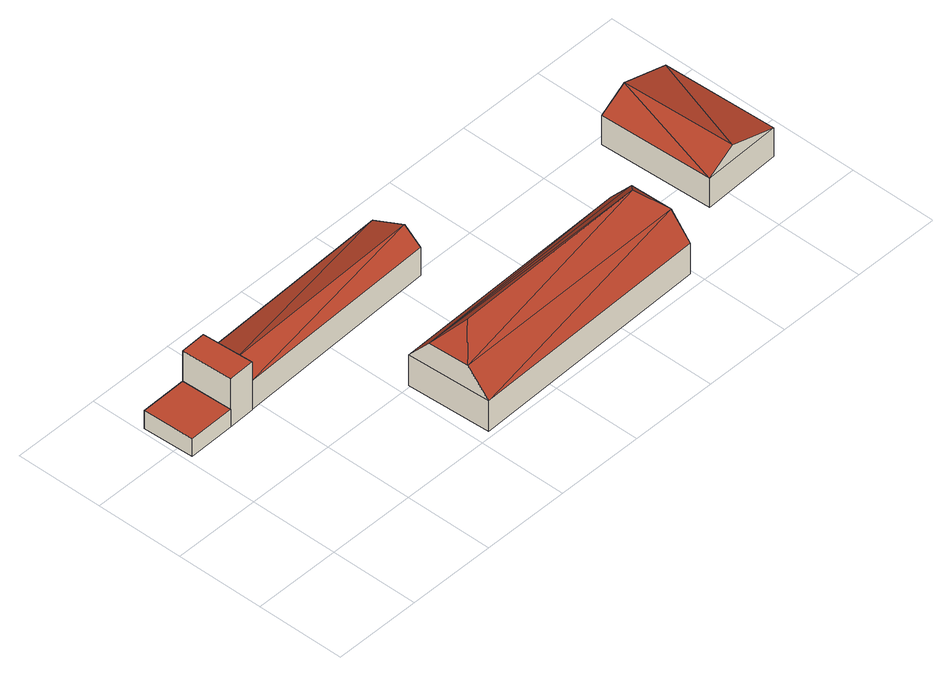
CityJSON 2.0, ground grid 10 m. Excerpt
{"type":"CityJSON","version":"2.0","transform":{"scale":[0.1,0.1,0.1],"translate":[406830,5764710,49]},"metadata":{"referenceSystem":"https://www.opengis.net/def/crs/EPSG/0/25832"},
"CityObjects":{
"building1":{"type":"Building","attributes":{"Gemeindeschluessel":"05515000","Geometrietyp2DReferenz":"3000","function":"51009_1610","roofType":"1000","measuredHeight":2.2},"geometry":[{"type":"Solid","lod":"2","boundaries":[[[[0,1,2,3]],[[4,5,1,0]],[[6,7,5,4]],[[3,2,7,6]],[[4,0,3,6]],[[1,5,7,2]]]],"semantics":{"surfaces":[{"type":"WallSurface"},{"type":"RoofSurface"},{"type":"GroundSurface"}],"values":[[0,0,0,0,1,2]]}}]},
"building2":{"type":"Building","attributes":{"Gemeindeschluessel":"05515000","Geometrietyp2DReferenz":"3000","function":"51009_1610","roofType":"1000","measuredHeight":6},"geometry":[{"type":"Solid","lod":"2","boundaries":[[[[8,2,1,9]],[[10,11,2,8]],[[12,13,11,10]],[[14,15,13,12]],[[9,1,15,14]],[[12,10,8,9,14]],[[2,11,13,15,1]]]],"semantics":{"surfaces":[{"type":"WallSurface"},{"type":"RoofSurface"},{"type":"GroundSurface"}],"values":[[0,0,0,0,0,1,2]]}}]},
"building3":{"type":"Building","attributes":{"Gemeindeschluessel":"05515000","Geometrietyp2DReferenz":"3000","function":"31001_2700","roofType":"3100","measuredHeight":5.25},"geometry":[{"type":"Solid","lod":"2","boundaries":[[[[16,17,18,19]],[[20,21,17,16]],[[22,23,21,20]],[[19,18,23,22]],[[16,24,20]],[[22,25,19]],[[16,19,25]],[[25,24,16]],[[24,25,22]],[[22,20,24]],[[17,21,23,18]]]],"semantics":{"surfaces":[{"type":"WallSurface"},{"type":"RoofSurface"},{"type":"GroundSurface"}],"values":[[0,0,0,0,0,0,1,1,1,1,2]]}}]},
"building4":{"type":"Building","attributes":{"Gemeindeschluessel":"05515000","Geometrietyp2DReferenz":"3000","function":"31001_1000","roofType":"3300","measuredHeight":9.32},"address":[{"country":"Germany","locality":"Münster","thoroughfareNumber":"51","thoroughfareName":"Wöstebach"}],"geometry":[{"type":"Solid","lod":"2","boundaries":[[[[26,27,28,29]],[[30,31,27,26]],[[32,33,31,30]],[[29,28,33,32]],[[26,34,35,30]],[[32,36,37,29]],[[34,38,35]],[[36,39,37]],[[39,38,34]],[[37,39,34]],[[37,34,26]],[[26,29,37]],[[35,38,39]],[[35,39,36]],[[35,36,32]],[[32,30,35]],[[27,31,33,28]]]],"semantics":{"surfaces":[{"type":"WallSurface"},{"type":"RoofSurface"},{"type":"GroundSurface"}],"values":[[0,0,0,0,0,0,1,1,1,1,1,1,1,1,1,1,2]]}}]},
"building5":{"type":"Building","attributes":{"Gemeindeschluessel":"05515000","Geometrietyp2DReferenz":"3000","function":"31001_2700","roofType":"3100","measuredHeight":5.47},"geometry":[{"type":"Solid","lod":"2","boundaries":[[[[40,41,42,43]],[[44,45,41,40]],[[46,47,45,44]],[[43,42,47,46]],[[40,48,44]],[[46,49,43]],[[43,49,48]],[[48,40,43]],[[49,46,44]],[[44,48,49]],[[41,45,47,42]]]],"semantics":{"surfaces":[{"type":"WallSurface"},{"type":"RoofSurface"},{"type":"GroundSurface"}],"values":[[0,0,0,0,0,0,1,1,1,1,2]]}}]}
},
"vertices":[
[60,184,27],[60,184,5],[58,242,5],[58,242,27],[7,183,27],[7,183,5],[5,241,27],[5,241,5],
[58,242,65],[60,184,65],[87,243,65],[87,243,5],[87,242,65],[87,242,5],[90,185,65],[90,185,5],
[90,185,41],[90,185,6],[327,194,6],[327,194,41],[87,242,41],[87,242,6],[324,251,41],[324,251,6],[89,204,58],[326,213,58],
[214,5,45],[214,5,7],[495,13,7],[495,13,45],[210,101,45],[210,101,7],[492,109,45],[492,109,7],[213,30,74],[211,76,74],[493,84,74],[495,37,73],[237,53,101],[468,60,101],
[568,191,43],[568,191,7],[573,61,7],[573,61,43],[658,194,43],[658,194,7],[663,64,43],[663,64,7],[600,192,62],[605,62,62]
]}
